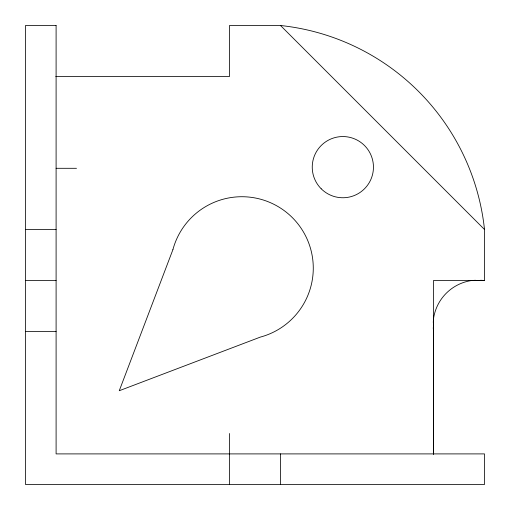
<?xml version="1.0" encoding="UTF-8"?>
<svg xmlns="http://www.w3.org/2000/svg" width="510" height="510" viewBox="0 0 510 510"><rect width="100%" height="100%" fill="white"/><g stroke="black" fill="none" stroke-linecap="round" stroke-linejoin="round"><path stroke-width="0.76" d="M433.5 453.9L433.5 280.5L484.5 280.5L484.5 229.5L280.5 25.5L229.5 25.5L229.5 76.5L55.781 76.5M433.245 322.416L433.678 317.622A45.078 45.078 0 0 1 470.622 280.678L475.416 280.245M56.1 168.3L76.5 168.3M25.5 229.5L56.1 229.5M25.5 280.5L56.1 280.5M472.572 280.5L484.5 280.5L480.643 280.251M25.5 331.5L56.1 331.5M433.251 327.643L433.5 331.5M433.5 319.572L433.5 454.378M280.5 453.9L280.5 484.5M229.5 433.5L229.5 484.5M280.5 25.5A229.5 229.5 0 0 1 484.5 229.5M172.909 249.645L119.263 390.736L260.355 337.091A71.4 71.4 0 0 0 292.364 217.636A71.4 71.4 0 0 0 172.909 249.645M56.1 25.5L25.5 25.5L25.5 484.5L484.5 484.5L484.5 453.9L56.1 453.9L56.1 25.5M321.211 188.789A30.6 30.6 0 0 0 372.408 175.07A30.6 30.6 0 0 0 334.93 137.592A30.6 30.6 0 0 0 321.211 188.789"/></g></svg>
